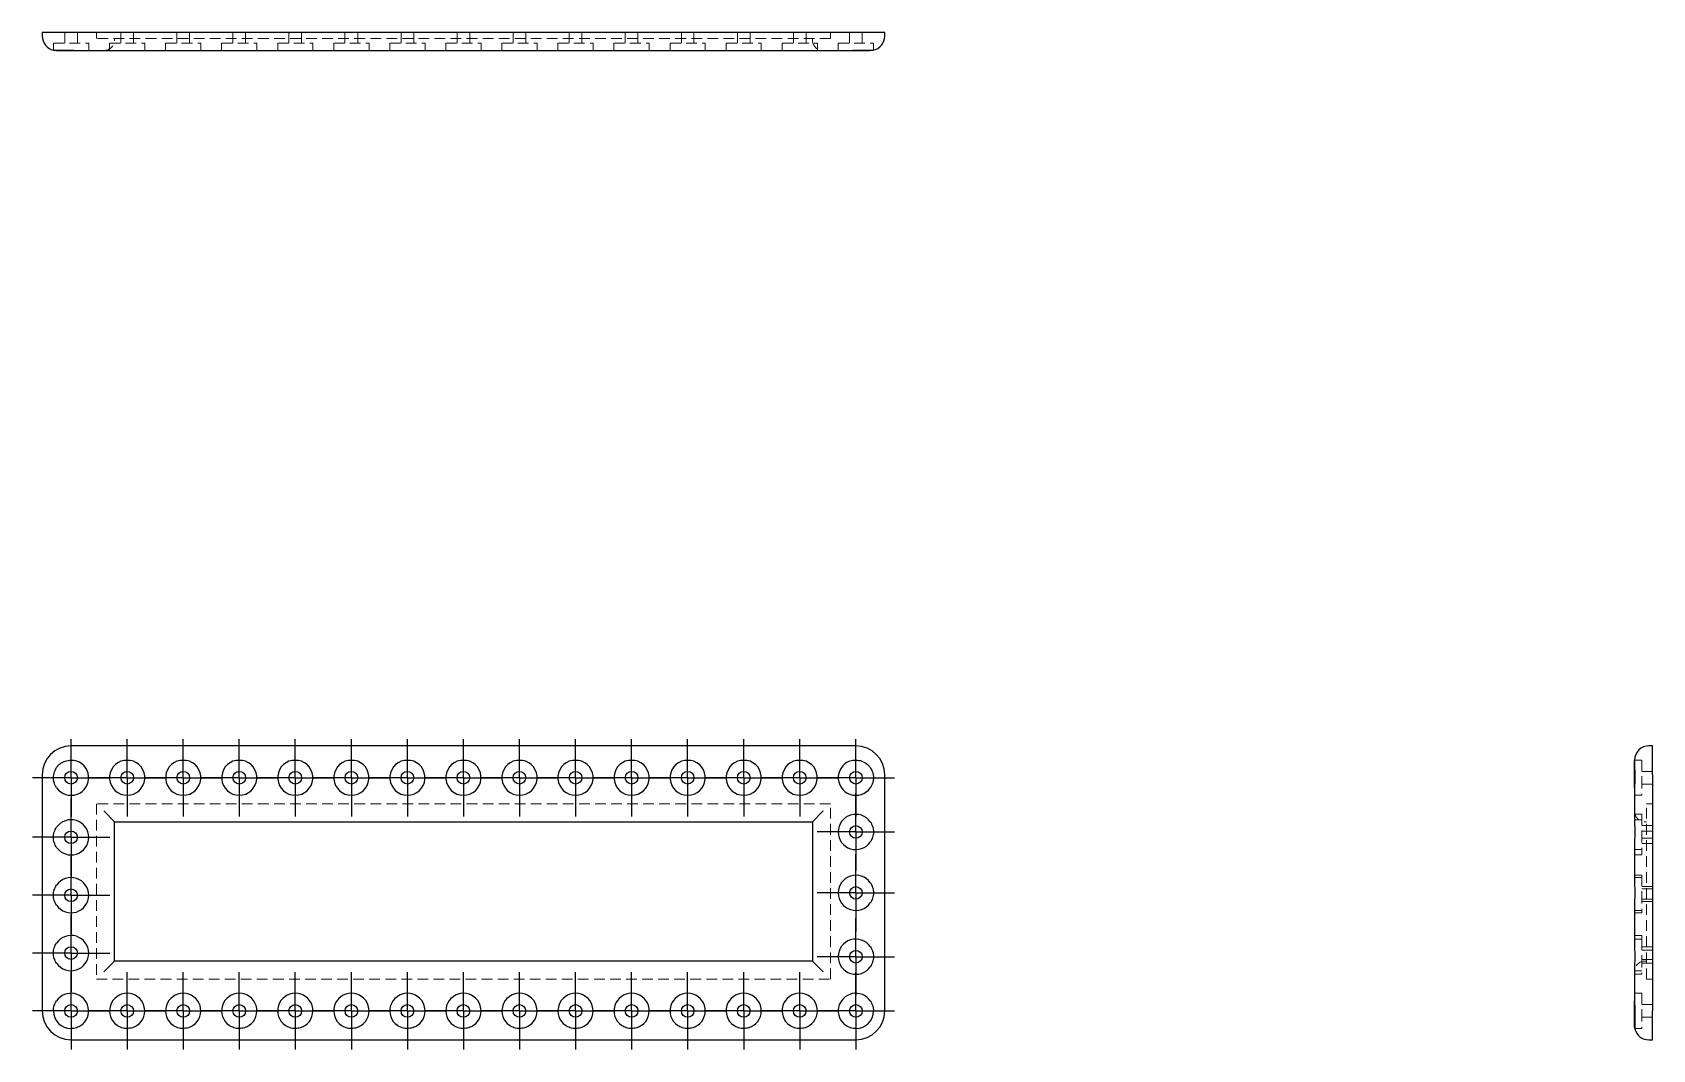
# Model space of a CAD drawing. Header units: millimetres. Extents: x 32 to 224, y 38 to 159.
import ezdxf

# ---------------------------------------------------------------- set-up
doc = ezdxf.new("R2010")
doc.units = ezdxf.units.MM
doc.linetypes.add('HIDDEN', pattern=[1.905, 1.27, -0.635])
doc.layers.add('10', color=7, linetype='Continuous')

# ---------------------------------------------------------------- blocks, each defined once
blk = doc.blocks.new('SW_CENTERMARKSYMBOL_0')
at = {"layer": '10', "color": 0}
for p, q in [((0, 2.5), (0, 4.59)), ((0, 0), (0, 2.5)), ((-2.5, 0), (-4.59, 0)), ((0, 0), (-2.5, 0)), ((0, 0), (0, -2.5)), ((0, 0), (2.5, 0)), ((2.5, 0), (4.59, 0)), ((0, -2.5), (0, -4.59))]:
    blk.add_line(p, q, dxfattribs=at)
blk = doc.blocks.new('SW_CENTERMARKSYMBOL_1')
at = {"layer": '10', "color": 0}
for p, q in [((0, 2.5), (0, 4.59)), ((0, 0), (0, 2.5)), ((-2.5, 0), (-4.59, 0)), ((0, 0), (-2.5, 0)), ((0, 0), (0, -2.5)), ((0, 0), (2.5, 0)), ((2.5, 0), (4.59, 0)), ((0, -2.5), (0, -4.59))]:
    blk.add_line(p, q, dxfattribs=at)
blk = doc.blocks.new('SW_CENTERMARKSYMBOL_2')
at = {"layer": '10', "color": 0}
for p, q in [((0, 2.5), (0, 4.59)), ((0, 0), (0, 2.5)), ((-2.5, 0), (-4.59, 0)), ((0, 0), (-2.5, 0)), ((0, 0), (0, -2.5)), ((0, 0), (2.5, 0)), ((2.5, 0), (4.59, 0)), ((0, -2.5), (0, -4.59))]:
    blk.add_line(p, q, dxfattribs=at)
blk = doc.blocks.new('SW_CENTERMARKSYMBOL_3')
at = {"layer": '10', "color": 0}
for p, q in [((0, 2.5), (0, 4.59)), ((0, 0), (0, 2.5)), ((-2.5, 0), (-4.59, 0)), ((0, 0), (-2.5, 0)), ((0, 0), (0, -2.5)), ((0, 0), (2.5, 0)), ((2.5, 0), (4.59, 0)), ((0, -2.5), (0, -4.59))]:
    blk.add_line(p, q, dxfattribs=at)
blk = doc.blocks.new('SW_CENTERMARKSYMBOL_4')
at = {"layer": '10', "color": 0}
for p, q in [((0, 2.5), (0, 4.59)), ((0, 0), (0, 2.5)), ((-2.5, 0), (-4.59, 0)), ((0, 0), (-2.5, 0)), ((0, 0), (0, -2.5)), ((0, 0), (2.5, 0)), ((2.5, 0), (4.59, 0)), ((0, -2.5), (0, -4.59))]:
    blk.add_line(p, q, dxfattribs=at)
blk = doc.blocks.new('SW_CENTERMARKSYMBOL_5')
at = {"layer": '10', "color": 0}
for p, q in [((0, 2.5), (0, 4.59)), ((0, 0), (0, 2.5)), ((-2.5, 0), (-4.59, 0)), ((0, 0), (-2.5, 0)), ((0, 0), (0, -2.5)), ((0, 0), (2.5, 0)), ((2.5, 0), (4.59, 0)), ((0, -2.5), (0, -4.59))]:
    blk.add_line(p, q, dxfattribs=at)
blk = doc.blocks.new('SW_CENTERMARKSYMBOL_6')
at = {"layer": '10', "color": 0}
for p, q in [((0, 2.5), (0, 4.59)), ((0, 0), (0, 2.5)), ((-2.5, 0), (-4.59, 0)), ((0, 0), (-2.5, 0)), ((0, 0), (0, -2.5)), ((0, 0), (2.5, 0)), ((2.5, 0), (4.59, 0)), ((0, -2.5), (0, -4.59))]:
    blk.add_line(p, q, dxfattribs=at)
blk = doc.blocks.new('SW_CENTERMARKSYMBOL_7')
at = {"layer": '10', "color": 0}
for p, q in [((0, 2.5), (0, 4.59)), ((0, 0), (0, 2.5)), ((-2.5, 0), (-4.59, 0)), ((0, 0), (-2.5, 0)), ((0, 0), (0, -2.5)), ((0, 0), (2.5, 0)), ((2.5, 0), (4.59, 0)), ((0, -2.5), (0, -4.59))]:
    blk.add_line(p, q, dxfattribs=at)
blk = doc.blocks.new('SW_CENTERMARKSYMBOL_8')
at = {"layer": '10', "color": 0}
for p, q in [((0, 2.5), (0, 4.59)), ((0, 0), (0, 2.5)), ((-2.5, 0), (-4.59, 0)), ((0, 0), (-2.5, 0)), ((0, 0), (0, -2.5)), ((0, 0), (2.5, 0)), ((2.5, 0), (4.59, 0)), ((0, -2.5), (0, -4.59))]:
    blk.add_line(p, q, dxfattribs=at)
blk = doc.blocks.new('SW_CENTERMARKSYMBOL_9')
at = {"layer": '10', "color": 0}
for p, q in [((0, 2.5), (0, 4.59)), ((0, 0), (0, 2.5)), ((-2.5, 0), (-4.59, 0)), ((0, 0), (-2.5, 0)), ((0, 0), (0, -2.5)), ((0, 0), (2.5, 0)), ((2.5, 0), (4.59, 0)), ((0, -2.5), (0, -4.59))]:
    blk.add_line(p, q, dxfattribs=at)
blk = doc.blocks.new('SW_CENTERMARKSYMBOL_10')
at = {"layer": '10', "color": 0}
for p, q in [((0, 2.5), (0, 4.59)), ((0, 0), (0, 2.5)), ((-2.5, 0), (-4.59, 0)), ((0, 0), (-2.5, 0)), ((0, 0), (0, -2.5)), ((0, 0), (2.5, 0)), ((2.5, 0), (4.59, 0)), ((0, -2.5), (0, -4.59))]:
    blk.add_line(p, q, dxfattribs=at)
blk = doc.blocks.new('SW_CENTERMARKSYMBOL_11')
at = {"layer": '10', "color": 0}
for p, q in [((0, 2.5), (0, 4.59)), ((0, 0), (0, 2.5)), ((-2.5, 0), (-4.59, 0)), ((0, 0), (-2.5, 0)), ((0, 0), (0, -2.5)), ((0, 0), (2.5, 0)), ((2.5, 0), (4.59, 0)), ((0, -2.5), (0, -4.59))]:
    blk.add_line(p, q, dxfattribs=at)
blk = doc.blocks.new('SW_CENTERMARKSYMBOL_12')
at = {"layer": '10', "color": 0}
for p, q in [((0, 2.5), (0, 4.59)), ((0, 0), (0, 2.5)), ((-2.5, 0), (-4.59, 0)), ((0, 0), (-2.5, 0)), ((0, 0), (0, -2.5)), ((0, 0), (2.5, 0)), ((2.5, 0), (4.59, 0)), ((0, -2.5), (0, -4.59))]:
    blk.add_line(p, q, dxfattribs=at)
blk = doc.blocks.new('SW_CENTERMARKSYMBOL_13')
at = {"layer": '10', "color": 0}
for p, q in [((0, 2.5), (0, 4.59)), ((0, 0), (0, 2.5)), ((-2.5, 0), (-4.59, 0)), ((0, 0), (-2.5, 0)), ((0, 0), (0, -2.5)), ((0, 0), (2.5, 0)), ((2.5, 0), (4.59, 0)), ((0, -2.5), (0, -4.59))]:
    blk.add_line(p, q, dxfattribs=at)
blk = doc.blocks.new('SW_CENTERMARKSYMBOL_14')
at = {"layer": '10', "color": 0}
for p, q in [((0, 2.5), (0, 4.59)), ((0, 0), (0, 2.5)), ((-2.5, 0), (-4.59, 0)), ((0, 0), (-2.5, 0)), ((0, 0), (0, -2.5)), ((0, 0), (2.5, 0)), ((2.5, 0), (4.59, 0)), ((0, -2.5), (0, -4.59))]:
    blk.add_line(p, q, dxfattribs=at)
blk = doc.blocks.new('SW_CENTERMARKSYMBOL_15')
at = {"layer": '10', "color": 0}
for p, q in [((0, 2.5), (0, 4.59)), ((0, 0), (0, 2.5)), ((-2.5, 0), (-4.59, 0)), ((0, 0), (-2.5, 0)), ((0, 0), (0, -2.5)), ((0, 0), (2.5, 0)), ((2.5, 0), (4.59, 0)), ((0, -2.5), (0, -4.59))]:
    blk.add_line(p, q, dxfattribs=at)
blk = doc.blocks.new('SW_CENTERMARKSYMBOL_16')
at = {"layer": '10', "color": 0}
for p, q in [((0, 2.5), (0, 4.59)), ((0, 0), (0, 2.5)), ((-2.5, 0), (-4.59, 0)), ((0, 0), (-2.5, 0)), ((0, 0), (0, -2.5)), ((0, 0), (2.5, 0)), ((2.5, 0), (4.59, 0)), ((0, -2.5), (0, -4.59))]:
    blk.add_line(p, q, dxfattribs=at)
blk = doc.blocks.new('SW_CENTERMARKSYMBOL_17')
at = {"layer": '10', "color": 0}
for p, q in [((0, 2.5), (0, 4.59)), ((0, 0), (0, 2.5)), ((-2.5, 0), (-4.59, 0)), ((0, 0), (-2.5, 0)), ((0, 0), (0, -2.5)), ((0, 0), (2.5, 0)), ((2.5, 0), (4.59, 0)), ((0, -2.5), (0, -4.59))]:
    blk.add_line(p, q, dxfattribs=at)
blk = doc.blocks.new('SW_CENTERMARKSYMBOL_18')
at = {"layer": '10', "color": 0}
for p, q in [((0, 2.5), (0, 4.59)), ((0, 0), (0, 2.5)), ((-2.5, 0), (-4.59, 0)), ((0, 0), (-2.5, 0)), ((0, 0), (0, -2.5)), ((0, 0), (2.5, 0)), ((2.5, 0), (4.59, 0)), ((0, -2.5), (0, -4.59))]:
    blk.add_line(p, q, dxfattribs=at)
blk = doc.blocks.new('SW_CENTERMARKSYMBOL_19')
at = {"layer": '10', "color": 0}
for p, q in [((0, 2.5), (0, 4.59)), ((0, 0), (0, 2.5)), ((-2.5, 0), (-4.59, 0)), ((0, 0), (-2.5, 0)), ((0, 0), (0, -2.5)), ((0, 0), (2.5, 0)), ((2.5, 0), (4.59, 0)), ((0, -2.5), (0, -4.59))]:
    blk.add_line(p, q, dxfattribs=at)
blk = doc.blocks.new('SW_CENTERMARKSYMBOL_20')
at = {"layer": '10', "color": 0}
for p, q in [((0, 2.5), (0, 4.59)), ((0, 0), (0, 2.5)), ((-2.5, 0), (-4.59, 0)), ((0, 0), (-2.5, 0)), ((0, 0), (0, -2.5)), ((0, 0), (2.5, 0)), ((2.5, 0), (4.59, 0)), ((0, -2.5), (0, -4.59))]:
    blk.add_line(p, q, dxfattribs=at)
blk = doc.blocks.new('SW_CENTERMARKSYMBOL_21')
at = {"layer": '10', "color": 0}
for p, q in [((0, 2.5), (0, 4.59)), ((0, 0), (0, 2.5)), ((-2.5, 0), (-4.59, 0)), ((0, 0), (-2.5, 0)), ((0, 0), (0, -2.5)), ((0, 0), (2.5, 0)), ((2.5, 0), (4.59, 0)), ((0, -2.5), (0, -4.59))]:
    blk.add_line(p, q, dxfattribs=at)
blk = doc.blocks.new('SW_CENTERMARKSYMBOL_22')
at = {"layer": '10', "color": 0}
for p, q in [((0, 2.5), (0, 4.59)), ((0, 0), (0, 2.5)), ((-2.5, 0), (-4.59, 0)), ((0, 0), (-2.5, 0)), ((0, 0), (0, -2.5)), ((0, 0), (2.5, 0)), ((2.5, 0), (4.59, 0)), ((0, -2.5), (0, -4.59))]:
    blk.add_line(p, q, dxfattribs=at)
blk = doc.blocks.new('SW_CENTERMARKSYMBOL_23')
at = {"layer": '10', "color": 0}
for p, q in [((0, 2.5), (0, 4.59)), ((0, 0), (0, 2.5)), ((-2.5, 0), (-4.59, 0)), ((0, 0), (-2.5, 0)), ((0, 0), (0, -2.5)), ((0, 0), (2.5, 0)), ((2.5, 0), (4.59, 0)), ((0, -2.5), (0, -4.59))]:
    blk.add_line(p, q, dxfattribs=at)
blk = doc.blocks.new('SW_CENTERMARKSYMBOL_24')
at = {"layer": '10', "color": 0}
for p, q in [((0, 2.5), (0, 4.59)), ((0, 0), (0, 2.5)), ((-2.5, 0), (-4.59, 0)), ((0, 0), (-2.5, 0)), ((0, 0), (0, -2.5)), ((0, 0), (2.5, 0)), ((2.5, 0), (4.59, 0)), ((0, -2.5), (0, -4.59))]:
    blk.add_line(p, q, dxfattribs=at)
blk = doc.blocks.new('SW_CENTERMARKSYMBOL_25')
at = {"layer": '10', "color": 0}
for p, q in [((0, 2.5), (0, 4.59)), ((0, 0), (0, 2.5)), ((-2.5, 0), (-4.59, 0)), ((0, 0), (-2.5, 0)), ((0, 0), (0, -2.5)), ((0, 0), (2.5, 0)), ((2.5, 0), (4.59, 0)), ((0, -2.5), (0, -4.59))]:
    blk.add_line(p, q, dxfattribs=at)
blk = doc.blocks.new('SW_CENTERMARKSYMBOL_26')
at = {"layer": '10', "color": 0}
for p, q in [((0, 2.5), (0, 4.59)), ((0, 0), (0, 2.5)), ((-2.5, 0), (-4.59, 0)), ((0, 0), (-2.5, 0)), ((0, 0), (0, -2.5)), ((0, 0), (2.5, 0)), ((2.5, 0), (4.59, 0)), ((0, -2.5), (0, -4.59))]:
    blk.add_line(p, q, dxfattribs=at)
blk = doc.blocks.new('SW_CENTERMARKSYMBOL_27')
at = {"layer": '10', "color": 0}
for p, q in [((0, 2.5), (0, 4.59)), ((0, 0), (0, 2.5)), ((-2.5, 0), (-4.59, 0)), ((0, 0), (-2.5, 0)), ((0, 0), (0, -2.5)), ((0, 0), (2.5, 0)), ((2.5, 0), (4.59, 0)), ((0, -2.5), (0, -4.59))]:
    blk.add_line(p, q, dxfattribs=at)
blk = doc.blocks.new('SW_CENTERMARKSYMBOL_28')
at = {"layer": '10', "color": 0}
for p, q in [((0, 2.5), (0, 4.59)), ((0, 0), (0, 2.5)), ((-2.5, 0), (-4.59, 0)), ((0, 0), (-2.5, 0)), ((0, 0), (0, -2.5)), ((0, 0), (2.5, 0)), ((2.5, 0), (4.59, 0)), ((0, -2.5), (0, -4.59))]:
    blk.add_line(p, q, dxfattribs=at)
blk = doc.blocks.new('SW_CENTERMARKSYMBOL_29')
at = {"layer": '10', "color": 0}
for p, q in [((0, 2.5), (0, 4.59)), ((0, 0), (0, 2.5)), ((-2.5, 0), (-4.59, 0)), ((0, 0), (-2.5, 0)), ((0, 0), (0, -2.5)), ((0, 0), (2.5, 0)), ((2.5, 0), (4.59, 0)), ((0, -2.5), (0, -4.59))]:
    blk.add_line(p, q, dxfattribs=at)
blk = doc.blocks.new('SW_CENTERMARKSYMBOL_30')
at = {"layer": '10', "color": 0}
for p, q in [((0, 2.5), (0, 4.59)), ((0, 0), (0, 2.5)), ((-2.5, 0), (-4.59, 0)), ((0, 0), (-2.5, 0)), ((0, 0), (0, -2.5)), ((0, 0), (2.5, 0)), ((2.5, 0), (4.59, 0)), ((0, -2.5), (0, -4.59))]:
    blk.add_line(p, q, dxfattribs=at)
blk = doc.blocks.new('SW_CENTERMARKSYMBOL_31')
at = {"layer": '10', "color": 0}
for p, q in [((0, 2.5), (0, 4.59)), ((0, 0), (0, 2.5)), ((-2.5, 0), (-4.59, 0)), ((0, 0), (-2.5, 0)), ((0, 0), (0, -2.5)), ((0, 0), (2.5, 0)), ((2.5, 0), (4.59, 0)), ((0, -2.5), (0, -4.59))]:
    blk.add_line(p, q, dxfattribs=at)
blk = doc.blocks.new('SW_CENTERMARKSYMBOL_32')
at = {"layer": '10', "color": 0}
for p, q in [((0, 2.5), (0, 4.59)), ((0, 0), (0, 2.5)), ((-2.5, 0), (-4.59, 0)), ((0, 0), (-2.5, 0)), ((0, 0), (0, -2.5)), ((0, 0), (2.5, 0)), ((2.5, 0), (4.59, 0)), ((0, -2.5), (0, -4.59))]:
    blk.add_line(p, q, dxfattribs=at)
blk = doc.blocks.new('SW_CENTERMARKSYMBOL_33')
at = {"layer": '10', "color": 0}
for p, q in [((0, 2.5), (0, 4.59)), ((0, 0), (0, 2.5)), ((-2.5, 0), (-4.59, 0)), ((0, 0), (-2.5, 0)), ((0, 0), (0, -2.5)), ((0, 0), (2.5, 0)), ((2.5, 0), (4.59, 0)), ((0, -2.5), (0, -4.59))]:
    blk.add_line(p, q, dxfattribs=at)
blk = doc.blocks.new('SW_CENTERMARKSYMBOL_34')
at = {"layer": '10', "color": 0}
for p, q in [((0, 2.5), (0, 4.59)), ((0, 0), (0, 2.5)), ((-2.5, 0), (-4.59, 0)), ((0, 0), (-2.5, 0)), ((0, 0), (0, -2.5)), ((0, 0), (2.5, 0)), ((2.5, 0), (4.59, 0)), ((0, -2.5), (0, -4.59))]:
    blk.add_line(p, q, dxfattribs=at)
blk = doc.blocks.new('SW_CENTERMARKSYMBOL_35')
at = {"layer": '10', "color": 0}
for p, q in [((0, 2.5), (0, 4.59)), ((0, 0), (0, 2.5)), ((-2.5, 0), (-4.59, 0)), ((0, 0), (-2.5, 0)), ((0, 0), (0, -2.5)), ((0, 0), (2.5, 0)), ((2.5, 0), (4.59, 0)), ((0, -2.5), (0, -4.59))]:
    blk.add_line(p, q, dxfattribs=at)

msp = doc.modelspace()

# ---------------------------------------------------------------- linework, layer by layer
at = {"color": 7, "linetype": 'Continuous', "lineweight": 25}
for p, q in [((33, 159.13), (33, 158.7)), ((36.43, 159.13), (33, 159.13)), ((129.57, 159.13), (36.43, 159.13)), ((133, 159.13), (129.57, 159.13)), ((133, 158.7), (133, 159.13)), ((36.8, 156.99), (34.72, 156.99)), ((36.8, 156.99), (42.72, 156.99)), ((43.45, 156.99), (49.37, 156.99)), ((50.1, 156.99), (56.02, 156.99)), ((56.76, 156.99), (62.68, 156.99)), ((63.41, 156.99), (69.33, 156.99)), ((70.06, 156.99), (75.98, 156.99)), ((76.71, 156.99), (82.63, 156.99)), ((83.37, 156.99), (89.29, 156.99)), ((90.02, 156.99), (95.94, 156.99)), ((96.67, 156.99), (102.59, 156.99)), ((103.32, 156.99), (109.24, 156.99)), ((109.98, 156.99), (115.9, 156.99)), ((116.63, 156.99), (122.55, 156.99)), ((123.28, 156.99), (129.2, 156.99)), ((131.28, 156.99), (129.2, 156.99)), ((129.57, 74.45), (36.43, 74.45)), ((224.13, 74.45), (223.7, 74.45)), ((224.13, 71.01), (224.13, 74.45)), ((221.99, 69.47), (221.99, 72.73)), ((33, 71.01), (33, 42.99)), ((133, 42.99), (133, 71.01)), ((221.99, 69.47), (221.99, 65.43)), ((224.13, 71.01), (224.13, 42.99)), ((40.3, 66.72), (41.58, 65.43)), ((41.58, 48.91), (41.58, 65.43)), ((41.58, 65.43), (124.42, 65.43)), ((124.42, 65.43), (125.7, 66.72)), ((124.42, 65.43), (124.42, 48.91)), ((221.99, 63.04), (221.99, 58.2)), ((221.99, 55.8), (221.99, 50.62)), ((41.58, 48.91), (40.3, 47.62)), ((124.42, 48.91), (41.58, 48.91)), ((124.42, 48.91), (125.7, 47.62)), ((221.99, 48.23), (221.99, 44.18)), ((221.99, 41.27), (221.99, 44.19)), ((222.03, 42.99), (222.03, 40.89)), ((224.13, 39.55), (224.13, 42.99)), ((36.43, 39.55), (129.57, 39.55)), ((223.7, 39.55), (224.13, 39.55))]:
    msp.add_line(p, q, dxfattribs=at)
at = {"color": 7, "linetype": 'HIDDEN', "lineweight": 18}
for p, q in [((34.34, 157.84), (38.53, 157.84)), ((34.34, 157.84), (34.34, 157.03)), ((35.68, 159.13), (35.68, 157.84)), ((37.18, 157.84), (37.18, 159.13)), ((38.53, 156.99), (38.53, 157.84)), ((39.44, 159.13), (39.44, 158.42)), ((126.56, 158.42), (39.44, 158.42)), ((40.99, 157.84), (45.18, 157.84)), ((40.99, 157.84), (40.99, 156.99)), ((41.58, 158.42), (41.58, 158.27)), ((42.33, 159.13), (42.33, 157.84)), ((43.84, 157.84), (43.84, 159.13)), ((45.18, 156.99), (45.18, 157.84)), ((47.65, 157.84), (51.83, 157.84)), ((47.65, 157.84), (47.65, 156.99)), ((48.99, 159.13), (48.99, 157.84)), ((50.49, 157.84), (50.49, 159.13)), ((51.83, 156.99), (51.83, 157.84)), ((54.3, 157.84), (58.48, 157.84)), ((54.3, 157.84), (54.3, 156.99)), ((55.64, 159.13), (55.64, 157.84)), ((57.14, 157.84), (57.14, 159.13)), ((58.48, 156.99), (58.48, 157.84)), ((60.95, 157.84), (65.14, 157.84)), ((60.95, 157.84), (60.95, 156.99)), ((62.29, 159.13), (62.29, 157.84)), ((63.79, 157.84), (63.79, 159.13)), ((65.14, 156.99), (65.14, 157.84)), ((67.6, 157.84), (71.79, 157.84)), ((67.6, 157.84), (67.6, 156.99)), ((68.94, 159.13), (68.94, 157.84)), ((70.45, 157.84), (70.45, 159.13)), ((71.79, 156.99), (71.79, 157.84)), ((74.26, 157.84), (78.44, 157.84)), ((74.26, 157.84), (74.26, 156.99)), ((75.6, 159.13), (75.6, 157.84)), ((77.1, 157.84), (77.1, 159.13)), ((78.44, 156.99), (78.44, 157.84)), ((80.91, 157.84), (85.09, 157.84)), ((80.91, 157.84), (80.91, 156.99)), ((82.25, 159.13), (82.25, 157.84)), ((83.75, 157.84), (83.75, 159.13)), ((85.09, 156.99), (85.09, 157.84)), ((87.56, 157.84), (91.74, 157.84)), ((87.56, 157.84), (87.56, 156.99)), ((88.9, 159.13), (88.9, 157.84)), ((90.4, 157.84), (90.4, 159.13)), ((91.74, 156.99), (91.74, 157.84)), ((94.21, 157.84), (98.4, 157.84)), ((94.21, 157.84), (94.21, 156.99)), ((95.55, 159.13), (95.55, 157.84)), ((97.06, 157.84), (97.06, 159.13)), ((98.4, 156.99), (98.4, 157.84)), ((100.86, 157.84), (105.05, 157.84)), ((100.86, 157.84), (100.86, 156.99)), ((102.21, 159.13), (102.21, 157.84)), ((103.71, 157.84), (103.71, 159.13)), ((105.05, 156.99), (105.05, 157.84)), ((107.52, 157.84), (111.7, 157.84)), ((107.52, 157.84), (107.52, 156.99)), ((108.86, 159.13), (108.86, 157.84)), ((110.36, 157.84), (110.36, 159.13)), ((111.7, 156.99), (111.7, 157.84)), ((114.17, 157.84), (118.35, 157.84)), ((114.17, 157.84), (114.17, 156.99)), ((115.51, 159.13), (115.51, 157.84)), ((117.01, 157.84), (117.01, 159.13)), ((118.35, 156.99), (118.35, 157.84)), ((120.82, 157.84), (125.01, 157.84)), ((120.82, 157.84), (120.82, 156.99)), ((122.16, 159.13), (122.16, 157.84)), ((123.67, 157.84), (123.67, 159.13)), ((124.42, 158.42), (124.42, 158.27)), ((125.01, 156.99), (125.01, 157.84)), ((126.56, 159.13), (126.56, 158.42)), ((127.47, 157.84), (131.66, 157.84)), ((127.47, 157.84), (127.47, 156.99)), ((128.82, 159.13), (128.82, 157.84)), ((130.32, 157.84), (130.32, 159.13)), ((131.66, 157.02), (131.66, 157.84)), ((36.43, 157.03), (34.34, 157.03)), ((34.34, 157.03), (34.34, 156.99)), ((131.66, 157.03), (129.57, 157.03)), ((131.66, 156.99), (131.66, 157.02)), ((222.84, 72.76), (221.99, 72.76)), ((221.99, 72.76), (221.99, 72.76)), ((222.84, 72.76), (222.84, 70.67)), ((224.13, 71.42), (222.84, 71.42)), ((222.84, 70.67), (222.84, 68.58)), ((222.84, 69.92), (224.13, 69.92)), ((39.44, 67.58), (39.44, 46.76)), ((126.56, 67.58), (39.44, 67.58)), ((126.56, 46.76), (126.56, 67.58)), ((221.99, 68.58), (222.84, 68.58)), ((224.13, 67.58), (223.42, 67.58)), ((223.42, 46.76), (223.42, 67.58)), ((222.84, 66.32), (221.99, 66.32)), ((222.84, 65.68), (221.99, 65.68)), ((222.84, 66.32), (222.84, 64.23)), ((223.42, 65.43), (223.27, 65.43)), ((224.13, 64.98), (222.84, 64.98)), ((224.13, 64.34), (222.84, 64.34)), ((222.84, 64.23), (222.84, 62.14)), ((222.84, 63.48), (224.13, 63.48)), ((221.99, 62.14), (222.84, 62.14)), ((222.84, 62.84), (224.13, 62.84)), ((222.84, 62.14), (222.84, 61.5)), ((221.99, 61.5), (222.84, 61.5)), ((222.84, 59.09), (221.99, 59.09)), ((222.84, 58.81), (221.99, 58.81)), ((222.84, 59.09), (222.84, 57)), ((224.13, 57.75), (222.84, 57.75)), ((224.13, 57.47), (222.84, 57.47)), ((222.84, 57), (222.84, 54.91)), ((222.84, 56.25), (224.13, 56.25)), ((222.84, 55.97), (224.13, 55.97)), ((221.99, 54.91), (222.84, 54.91)), ((221.99, 54.63), (222.84, 54.63)), ((222.84, 54.91), (222.84, 54.63)), ((222.84, 51.95), (221.99, 51.95)), ((222.84, 51.95), (222.84, 51.52)), ((222.84, 51.52), (221.99, 51.52)), ((222.84, 51.52), (222.84, 49.42)), ((224.13, 50.61), (222.84, 50.61)), ((224.13, 50.18), (222.84, 50.18)), ((222.84, 49.42), (222.84, 47.33)), ((222.84, 49.1), (224.13, 49.1)), ((222.84, 48.67), (224.13, 48.67)), ((223.42, 48.91), (223.27, 48.91)), ((39.44, 46.76), (126.56, 46.76)), ((221.99, 47.76), (222.84, 47.76)), ((221.99, 47.33), (222.84, 47.33)), ((224.13, 46.76), (223.42, 46.76)), ((222.84, 45.08), (221.99, 45.08)), ((222.84, 45.08), (222.84, 42.99)), ((224.13, 43.74), (222.84, 43.74)), ((222.84, 42.99), (222.84, 40.89)), ((221.99, 40.89), (222.03, 40.89)), ((222.03, 40.89), (222.84, 40.89)), ((222.84, 42.24), (224.13, 42.24))]:
    msp.add_line(p, q, dxfattribs=at)
at = {"color": 7, "linetype": 'Continuous', "lineweight": 25}
for centre in [(36.43, 70.67), (43.09, 70.67), (49.74, 70.67), (56.39, 70.67), (63.04, 70.67), (69.7, 70.67), (76.35, 70.67), (83, 70.67), (89.65, 70.67), (96.3, 70.67), (102.96, 70.67), (109.61, 70.67), (116.26, 70.67), (122.91, 70.67), (129.57, 70.67), (36.43, 63.59), (129.57, 64.23), (129.57, 57), (36.43, 56.72), (36.43, 49.85), (129.57, 49.42), (36.43, 42.99), (43.09, 42.99), (49.74, 42.99), (56.39, 42.99), (63.04, 42.99), (69.7, 42.99), (76.35, 42.99), (83, 42.99), (89.65, 42.99), (96.3, 42.99), (102.96, 42.99), (109.61, 42.99), (116.26, 42.99), (122.91, 42.99), (129.57, 42.99)]:
    msp.add_circle(centre, 0.751, dxfattribs=at)
for centre, radius, start, end in [((34.72, 158.7), 1.72, 180, 258.3327), ((131.28, 158.7), 1.72, 281.6673, 0), ((36.43, 71.01), 3.43, 90, 180), ((129.57, 71.01), 3.43, 0, 90), ((223.7, 72.73), 1.72, 90, 178.9256), ((36.43, 70.67), 2.09, 214.8638, 79.9367), ((43.09, 70.67), 2.09, 100.0633, 79.9367), ((49.74, 70.67), 2.09, 100.0633, 79.9367), ((56.39, 70.67), 2.09, 100.0633, 79.9367), ((63.04, 70.67), 2.09, 100.0633, 79.9367), ((69.7, 70.67), 2.09, 100.0633, 79.9367), ((76.35, 70.67), 2.09, 100.0633, 79.9367), ((83, 70.67), 2.09, 100.0633, 79.9367), ((89.65, 70.67), 2.09, 100.0633, 79.9367), ((96.3, 70.67), 2.09, 100.0633, 79.9367), ((102.96, 70.67), 2.09, 100.0633, 79.9367), ((109.61, 70.67), 2.09, 100.0633, 79.9367), ((116.26, 70.67), 2.09, 100.0633, 79.9367), ((122.91, 70.67), 2.09, 100.0633, 79.9367), ((129.57, 70.67), 2.09, 100.0633, 325.1362), ((36.43, 63.59), 2.09, 214.8638, 145.1362), ((129.57, 64.23), 2.09, 34.8638, 325.1362), ((36.43, 56.72), 2.09, 214.8638, 145.1362), ((129.57, 57), 2.09, 34.8638, 325.1362), ((36.43, 49.85), 2.09, 214.8638, 145.1362), ((129.57, 49.42), 2.09, 34.8638, 325.1362), ((36.43, 42.99), 2.09, 304.8638, 145.1362), ((43.09, 42.99), 2.09, 304.8638, 235.1362), ((49.74, 42.99), 2.09, 304.8638, 235.1362), ((56.39, 42.99), 2.09, 304.8638, 235.1362), ((63.04, 42.99), 2.09, 304.8638, 235.1362), ((69.7, 42.99), 2.09, 304.8638, 235.1362), ((76.35, 42.99), 2.09, 304.8638, 235.1362), ((83, 42.99), 2.09, 304.8638, 235.1362), ((89.65, 42.99), 2.09, 304.8638, 235.1362), ((96.3, 42.99), 2.09, 304.8638, 235.1362), ((102.96, 42.99), 2.09, 304.8638, 235.1362), ((109.61, 42.99), 2.09, 304.8638, 235.1362), ((116.26, 42.99), 2.09, 304.8638, 235.1362), ((122.91, 42.99), 2.09, 304.8638, 235.1362), ((129.57, 42.99), 2.09, 34.8638, 235.1362), ((36.43, 42.99), 3.43, 180, 270), ((36.43, 42.99), 2.09, 180, 270), ((129.57, 42.99), 3.43, 270, 0), ((129.57, 42.99), 2.09, 270, 0), ((223.7, 41.27), 1.72, 192.6356, 270)]:
    msp.add_arc(centre, radius, start, end, dxfattribs=at)
at = {"color": 7, "linetype": 'HIDDEN', "lineweight": 18}
for centre, start, end in [((40.3, 158.27), 270, 0), ((125.7, 158.27), 180, 270), ((223.27, 66.72), 180, 270), ((223.27, 47.62), 90, 180)]:
    msp.add_arc(centre, 1.29, start, end, dxfattribs=at)
at = {"color": 7, "linetype": 'Continuous', "lineweight": 25}
for points, knots in [([(34.72, 156.99), (34.59, 156.99), (34.5, 157), (34.37, 157.02), (34.34, 157.03), (34.34, 157.03)], [0, 0, 0, 0, 0.5, 0.5, 1, 1, 1, 1]), ([(34.37, 157.02), (34.41, 157.01), (34.49, 157.01), (34.74, 157), (34.89, 156.99), (35.17, 156.99), (35.27, 156.99), (35.49, 156.99), (35.6, 156.99), (35.94, 156.99), (36.19, 156.99), (36.43, 156.99)], [0, 0, 0, 0, 0.25, 0.25, 0.5, 0.5, 0.625, 0.625, 0.75, 0.75, 1, 1, 1, 1]), ([(129.57, 156.99), (129.81, 156.99), (130.06, 156.99), (130.52, 156.99), (130.73, 156.99), (131.01, 156.99), (131.1, 156.99), (131.25, 157), (131.33, 157), (131.51, 157.01), (131.59, 157.01), (131.63, 157.02)], [0, 0, 0, 0, 0.25, 0.25, 0.5, 0.5, 0.625, 0.625, 0.75, 0.75, 1, 1, 1, 1]), ([(34.37, 71.01), (34.41, 71.26), (34.49, 71.49), (34.74, 71.92), (34.89, 72.11), (35.17, 72.35), (35.27, 72.42), (35.49, 72.54), (35.6, 72.59), (35.94, 72.72), (36.19, 72.76), (36.43, 72.76)], [0, 0, 0, 0, 0.25, 0.25, 0.5, 0.5, 0.625, 0.625, 0.75, 0.75, 1, 1, 1, 1]), ([(129.57, 72.76), (129.81, 72.76), (130.06, 72.72), (130.52, 72.55), (130.73, 72.42), (131.01, 72.19), (131.1, 72.1), (131.25, 71.91), (131.33, 71.81), (131.51, 71.49), (131.59, 71.26), (131.63, 71.01)], [0, 0, 0, 0, 0.25, 0.25, 0.5, 0.5, 0.625, 0.625, 0.75, 0.75, 1, 1, 1, 1]), ([(221.99, 72.76), (221.99, 72.76), (221.99, 72.72), (221.99, 72.55), (221.99, 72.42), (221.99, 72.19), (221.99, 72.1), (222, 71.91), (222, 71.81), (222.01, 71.49), (222.01, 71.26), (222.02, 71.01)], [0, 0, 0, 0, 0.25, 0.25, 0.5, 0.5, 0.625, 0.625, 0.75, 0.75, 1, 1, 1, 1]), ([(34.72, 69.47), (34.64, 69.59), (34.57, 69.7), (34.47, 69.95), (34.42, 70.08), (34.33, 70.47), (34.33, 70.75), (34.37, 71.01)], [0, 0, 0, 0, 0.25, 0.25, 0.5, 0.5, 1, 1, 1, 1]), ([(131.63, 71.01), (131.65, 70.88), (131.66, 70.74), (131.65, 70.48), (131.64, 70.34), (131.58, 70.08), (131.54, 69.95), (131.43, 69.7), (131.36, 69.59), (131.28, 69.47)], [0, 0, 0, 0, 0.25, 0.25, 0.5, 0.5, 0.75, 0.75, 1, 1, 1, 1]), ([(222.02, 71.01), (222.03, 70.88), (222.03, 70.74), (222.03, 70.48), (222.02, 70.34), (222.01, 70.08), (222, 69.95), (221.99, 69.7), (221.99, 69.59), (221.99, 69.47)], [0, 0, 0, 0, 0.25, 0.25, 0.5, 0.5, 0.75, 0.75, 1, 1, 1, 1]), ([(131.28, 65.43), (131.41, 65.25), (131.5, 65.06), (131.63, 64.66), (131.66, 64.45), (131.66, 64.13), (131.65, 64.02), (131.62, 63.81), (131.59, 63.71), (131.5, 63.41), (131.41, 63.21), (131.28, 63.04)], [0, 0, 0, 0, 0.25, 0.25, 0.5, 0.5, 0.625, 0.625, 0.75, 0.75, 1, 1, 1, 1]), ([(221.99, 65.43), (221.99, 65.25), (222, 65.06), (222.02, 64.66), (222.03, 64.45), (222.03, 64.13), (222.03, 64.02), (222.02, 63.81), (222.01, 63.71), (222, 63.41), (221.99, 63.21), (221.99, 63.04)], [0, 0, 0, 0, 0.25, 0.25, 0.5, 0.5, 0.625, 0.625, 0.75, 0.75, 1, 1, 1, 1]), ([(34.72, 62.39), (34.59, 62.57), (34.5, 62.76), (34.37, 63.16), (34.34, 63.37), (34.34, 63.8), (34.37, 64.01), (34.5, 64.42), (34.59, 64.61), (34.72, 64.78)], [0, 0, 0, 0, 0.25, 0.25, 0.5, 0.5, 0.75, 0.75, 1, 1, 1, 1]), ([(34.72, 55.53), (34.59, 55.7), (34.5, 55.89), (34.37, 56.3), (34.34, 56.51), (34.34, 56.94), (34.37, 57.14), (34.5, 57.55), (34.59, 57.74), (34.72, 57.92)], [0, 0, 0, 0, 0.25, 0.25, 0.5, 0.5, 0.75, 0.75, 1, 1, 1, 1]), ([(131.28, 58.2), (131.41, 58.02), (131.5, 57.83), (131.63, 57.42), (131.66, 57.21), (131.66, 56.9), (131.65, 56.79), (131.62, 56.58), (131.59, 56.48), (131.5, 56.17), (131.41, 55.98), (131.28, 55.8)], [0, 0, 0, 0, 0.25, 0.25, 0.5, 0.5, 0.625, 0.625, 0.75, 0.75, 1, 1, 1, 1]), ([(221.99, 58.2), (221.99, 58.02), (222, 57.83), (222.02, 57.42), (222.03, 57.21), (222.03, 56.9), (222.03, 56.79), (222.02, 56.58), (222.01, 56.48), (222, 56.17), (221.99, 55.98), (221.99, 55.8)], [0, 0, 0, 0, 0.25, 0.25, 0.5, 0.5, 0.625, 0.625, 0.75, 0.75, 1, 1, 1, 1]), ([(34.72, 48.66), (34.59, 48.83), (34.5, 49.02), (34.37, 49.43), (34.34, 49.64), (34.34, 50.07), (34.37, 50.28), (34.5, 50.68), (34.59, 50.87), (34.72, 51.05)], [0, 0, 0, 0, 0.25, 0.25, 0.5, 0.5, 0.75, 0.75, 1, 1, 1, 1]), ([(131.28, 50.62), (131.41, 50.45), (131.5, 50.26), (131.63, 49.85), (131.66, 49.64), (131.66, 49.32), (131.65, 49.21), (131.62, 49), (131.59, 48.9), (131.5, 48.6), (131.41, 48.4), (131.28, 48.23)], [0, 0, 0, 0, 0.25, 0.25, 0.5, 0.5, 0.625, 0.625, 0.75, 0.75, 1, 1, 1, 1]), ([(221.99, 50.62), (221.99, 50.45), (222, 50.26), (222.02, 49.85), (222.03, 49.64), (222.03, 49.32), (222.03, 49.21), (222.02, 49), (222.01, 48.9), (222, 48.6), (221.99, 48.4), (221.99, 48.23)], [0, 0, 0, 0, 0.25, 0.25, 0.5, 0.5, 0.625, 0.625, 0.75, 0.75, 1, 1, 1, 1]), ([(34.34, 42.99), (34.34, 43.2), (34.37, 43.41), (34.5, 43.82), (34.59, 44.01), (34.72, 44.18)], [0, 0, 0, 0, 0.5, 0.5, 1, 1, 1, 1]), ([(131.28, 44.18), (131.41, 44.01), (131.5, 43.82), (131.63, 43.41), (131.66, 43.2), (131.66, 42.99)], [0, 0, 0, 0, 0.5, 0.5, 1, 1, 1, 1]), ([(221.99, 44.18), (221.99, 44.01), (222, 43.82), (222.02, 43.41), (222.03, 43.2), (222.03, 42.99)], [0, 0, 0, 0, 0.5, 0.5, 1, 1, 1, 1]), ([(37.63, 41.27), (37.45, 41.15), (37.26, 41.06), (36.86, 40.93), (36.65, 40.89), (36.43, 40.89)], [0, 0, 0, 0, 0.5, 0.5, 1, 1, 1, 1]), ([(44.28, 41.27), (44.11, 41.15), (43.92, 41.06), (43.51, 40.93), (43.3, 40.9), (42.98, 40.89), (42.87, 40.9), (42.67, 40.93), (42.56, 40.96), (42.26, 41.05), (42.07, 41.15), (41.89, 41.27)], [0, 0, 0, 0, 0.25, 0.25, 0.5, 0.5, 0.625, 0.625, 0.75, 0.75, 1, 1, 1, 1]), ([(50.93, 41.27), (50.76, 41.15), (50.57, 41.06), (50.16, 40.93), (49.95, 40.9), (49.63, 40.89), (49.53, 40.9), (49.32, 40.93), (49.21, 40.96), (48.91, 41.05), (48.72, 41.15), (48.54, 41.27)], [0, 0, 0, 0, 0.25, 0.25, 0.5, 0.5, 0.625, 0.625, 0.75, 0.75, 1, 1, 1, 1]), ([(57.59, 41.27), (57.41, 41.15), (57.22, 41.06), (56.82, 40.93), (56.6, 40.9), (56.29, 40.89), (56.18, 40.9), (55.97, 40.93), (55.87, 40.96), (55.56, 41.05), (55.37, 41.15), (55.19, 41.27)], [0, 0, 0, 0, 0.25, 0.25, 0.5, 0.5, 0.625, 0.625, 0.75, 0.75, 1, 1, 1, 1]), ([(64.24, 41.27), (64.06, 41.15), (63.87, 41.06), (63.47, 40.93), (63.26, 40.9), (62.94, 40.89), (62.83, 40.9), (62.62, 40.93), (62.52, 40.96), (62.22, 41.05), (62.02, 41.15), (61.85, 41.27)], [0, 0, 0, 0, 0.25, 0.25, 0.5, 0.5, 0.625, 0.625, 0.75, 0.75, 1, 1, 1, 1]), ([(70.89, 41.27), (70.72, 41.15), (70.53, 41.06), (70.12, 40.93), (69.91, 40.9), (69.59, 40.89), (69.48, 40.9), (69.27, 40.93), (69.17, 40.96), (68.87, 41.05), (68.68, 41.15), (68.5, 41.27)], [0, 0, 0, 0, 0.25, 0.25, 0.5, 0.5, 0.625, 0.625, 0.75, 0.75, 1, 1, 1, 1]), ([(77.54, 41.27), (77.37, 41.15), (77.18, 41.06), (76.77, 40.93), (76.56, 40.9), (76.24, 40.89), (76.14, 40.9), (75.93, 40.93), (75.82, 40.96), (75.52, 41.05), (75.33, 41.15), (75.15, 41.27)], [0, 0, 0, 0, 0.25, 0.25, 0.5, 0.5, 0.625, 0.625, 0.75, 0.75, 1, 1, 1, 1]), ([(84.2, 41.27), (84.02, 41.15), (83.83, 41.06), (83.42, 40.93), (83.21, 40.9), (82.9, 40.89), (82.79, 40.9), (82.58, 40.93), (82.48, 40.96), (82.17, 41.05), (81.98, 41.15), (81.8, 41.27)], [0, 0, 0, 0, 0.25, 0.25, 0.5, 0.5, 0.625, 0.625, 0.75, 0.75, 1, 1, 1, 1]), ([(90.85, 41.27), (90.67, 41.15), (90.48, 41.06), (90.08, 40.93), (89.87, 40.9), (89.55, 40.89), (89.44, 40.9), (89.23, 40.93), (89.13, 40.96), (88.83, 41.05), (88.63, 41.15), (88.46, 41.27)], [0, 0, 0, 0, 0.25, 0.25, 0.5, 0.5, 0.625, 0.625, 0.75, 0.75, 1, 1, 1, 1]), ([(97.5, 41.27), (97.32, 41.15), (97.14, 41.06), (96.73, 40.93), (96.52, 40.9), (96.2, 40.89), (96.09, 40.9), (95.88, 40.93), (95.78, 40.96), (95.48, 41.05), (95.28, 41.15), (95.11, 41.27)], [0, 0, 0, 0, 0.25, 0.25, 0.5, 0.5, 0.625, 0.625, 0.75, 0.75, 1, 1, 1, 1]), ([(104.15, 41.27), (103.98, 41.15), (103.79, 41.06), (103.38, 40.93), (103.17, 40.9), (102.85, 40.89), (102.75, 40.9), (102.54, 40.93), (102.43, 40.96), (102.13, 41.05), (101.94, 41.15), (101.76, 41.27)], [0, 0, 0, 0, 0.25, 0.25, 0.5, 0.5, 0.625, 0.625, 0.75, 0.75, 1, 1, 1, 1]), ([(110.81, 41.27), (110.63, 41.15), (110.44, 41.06), (110.03, 40.93), (109.82, 40.9), (109.51, 40.89), (109.4, 40.9), (109.19, 40.93), (109.09, 40.96), (108.78, 41.05), (108.59, 41.15), (108.41, 41.27)], [0, 0, 0, 0, 0.25, 0.25, 0.5, 0.5, 0.625, 0.625, 0.75, 0.75, 1, 1, 1, 1]), ([(117.46, 41.27), (117.28, 41.15), (117.09, 41.06), (116.69, 40.93), (116.48, 40.9), (116.16, 40.89), (116.05, 40.9), (115.84, 40.93), (115.74, 40.96), (115.44, 41.05), (115.24, 41.15), (115.07, 41.27)], [0, 0, 0, 0, 0.25, 0.25, 0.5, 0.5, 0.625, 0.625, 0.75, 0.75, 1, 1, 1, 1]), ([(124.11, 41.27), (123.93, 41.15), (123.75, 41.06), (123.34, 40.93), (123.13, 40.9), (122.81, 40.89), (122.7, 40.9), (122.49, 40.93), (122.39, 40.96), (122.09, 41.05), (121.89, 41.15), (121.72, 41.27)], [0, 0, 0, 0, 0.25, 0.25, 0.5, 0.5, 0.625, 0.625, 0.75, 0.75, 1, 1, 1, 1]), ([(129.57, 40.89), (129.35, 40.89), (129.14, 40.93), (128.74, 41.05), (128.55, 41.15), (128.37, 41.27)], [0, 0, 0, 0, 0.5, 0.5, 1, 1, 1, 1]), ([(222.03, 40.89), (222.03, 40.89), (222.02, 40.93), (222, 41.05), (221.99, 41.15), (221.99, 41.27)], [0, 0, 0, 0, 0.5, 0.5, 1, 1, 1, 1])]:
    msp.add_open_spline(points, degree=3, knots=knots, dxfattribs=at)
at = {"color": 7, "linetype": 'HIDDEN', "lineweight": 18}
msp.add_open_spline([(34.72, 156.99), (34.59, 156.99), (34.5, 157), (34.37, 157.02), (34.34, 157.03), (34.34, 157.03)], degree=3, knots=[0, 0, 0, 0, 0.5, 0.5, 1, 1, 1, 1], dxfattribs=at)
msp.add_open_spline([(34.72, 156.99), (34.59, 156.99), (34.5, 157), (34.37, 157.02), (34.34, 157.03), (34.34, 157.03)], degree=3, knots=[0, 0, 0, 0, 0.5, 0.5, 1, 1, 1, 1], dxfattribs=at)
msp.add_open_spline([(34.72, 156.99), (34.59, 156.99), (34.5, 157), (34.37, 157.02), (34.34, 157.03), (34.34, 157.03)], degree=3, knots=[0, 0, 0, 0, 0.5, 0.5, 1, 1, 1, 1], dxfattribs=at)
at = {"color": 7, "linetype": 'Continuous', "lineweight": 25}
for points in [[(36.43, 156.99), (36.56, 156.99), (36.68, 156.99), (36.8, 156.99)], [(42.72, 156.99), (42.96, 156.99), (43.21, 156.99), (43.45, 156.99)], [(49.37, 156.99), (49.62, 156.99), (49.86, 156.99), (50.1, 156.99)], [(56.02, 156.99), (56.27, 156.99), (56.51, 156.99), (56.76, 156.99)], [(62.68, 156.99), (62.92, 156.99), (63.16, 156.99), (63.41, 156.99)], [(69.33, 156.99), (69.57, 156.99), (69.82, 156.99), (70.06, 156.99)], [(75.98, 156.99), (76.23, 156.99), (76.47, 156.99), (76.71, 156.99)], [(82.63, 156.99), (82.88, 156.99), (83.12, 156.99), (83.37, 156.99)], [(89.29, 156.99), (89.53, 156.99), (89.77, 156.99), (90.02, 156.99)], [(95.94, 156.99), (96.18, 156.99), (96.43, 156.99), (96.67, 156.99)], [(102.59, 156.99), (102.84, 156.99), (103.08, 156.99), (103.32, 156.99)], [(109.24, 156.99), (109.49, 156.99), (109.73, 156.99), (109.98, 156.99)], [(115.9, 156.99), (116.14, 156.99), (116.38, 156.99), (116.63, 156.99)], [(122.55, 156.99), (122.79, 156.99), (123.04, 156.99), (123.28, 156.99)], [(129.2, 156.99), (129.32, 156.99), (129.44, 156.99), (129.57, 156.99)], [(36.43, 72.76), (36.56, 72.76), (36.68, 72.75), (36.8, 72.73)], [(42.72, 72.73), (42.96, 72.77), (43.21, 72.77), (43.45, 72.73)], [(49.37, 72.73), (49.62, 72.77), (49.86, 72.77), (50.1, 72.73)], [(56.02, 72.73), (56.27, 72.77), (56.51, 72.77), (56.76, 72.73)], [(62.68, 72.73), (62.92, 72.77), (63.16, 72.77), (63.41, 72.73)], [(69.33, 72.73), (69.57, 72.77), (69.82, 72.77), (70.06, 72.73)], [(75.98, 72.73), (76.23, 72.77), (76.47, 72.77), (76.71, 72.73)], [(82.63, 72.73), (82.88, 72.77), (83.12, 72.77), (83.37, 72.73)], [(89.29, 72.73), (89.53, 72.77), (89.77, 72.77), (90.02, 72.73)], [(95.94, 72.73), (96.18, 72.77), (96.43, 72.77), (96.67, 72.73)], [(102.59, 72.73), (102.84, 72.77), (103.08, 72.77), (103.32, 72.73)], [(109.24, 72.73), (109.49, 72.77), (109.73, 72.77), (109.98, 72.73)], [(115.9, 72.73), (116.14, 72.77), (116.38, 72.77), (116.63, 72.73)], [(122.55, 72.73), (122.79, 72.77), (123.04, 72.77), (123.28, 72.73)], [(129.2, 72.73), (129.32, 72.75), (129.44, 72.76), (129.57, 72.76)], [(221.99, 72.73), (221.99, 72.75), (221.99, 72.76), (221.99, 72.76)]]:
    msp.add_open_spline(points, degree=3, dxfattribs=at)
at = {"color": 7, "linetype": 'HIDDEN', "lineweight": 18}
msp.add_open_spline([(221.99, 72.73), (221.99, 72.77), (221.99, 72.77), (221.99, 72.73)], degree=3, dxfattribs=at)
msp.add_open_spline([(221.99, 72.73), (221.99, 72.77), (221.99, 72.77), (221.99, 72.73)], degree=3, dxfattribs=at)
msp.add_open_spline([(221.99, 72.73), (221.99, 72.77), (221.99, 72.77), (221.99, 72.73)], degree=3, dxfattribs=at)
msp.add_open_spline([(221.99, 72.73), (221.99, 72.77), (221.99, 72.77), (221.99, 72.73)], degree=3, dxfattribs=at)
msp.add_open_spline([(221.99, 72.73), (221.99, 72.77), (221.99, 72.77), (221.99, 72.73)], degree=3, dxfattribs=at)
msp.add_open_spline([(221.99, 72.73), (221.99, 72.77), (221.99, 72.77), (221.99, 72.73)], degree=3, dxfattribs=at)
msp.add_open_spline([(221.99, 72.73), (221.99, 72.77), (221.99, 72.77), (221.99, 72.73)], degree=3, dxfattribs=at)
msp.add_open_spline([(221.99, 72.73), (221.99, 72.77), (221.99, 72.77), (221.99, 72.73)], degree=3, dxfattribs=at)
msp.add_open_spline([(221.99, 72.73), (221.99, 72.77), (221.99, 72.77), (221.99, 72.73)], degree=3, dxfattribs=at)
msp.add_open_spline([(221.99, 72.73), (221.99, 72.77), (221.99, 72.77), (221.99, 72.73)], degree=3, dxfattribs=at)
msp.add_open_spline([(221.99, 72.73), (221.99, 72.77), (221.99, 72.77), (221.99, 72.73)], degree=3, dxfattribs=at)
msp.add_open_spline([(221.99, 72.73), (221.99, 72.77), (221.99, 72.77), (221.99, 72.73)], degree=3, dxfattribs=at)
msp.add_open_spline([(221.99, 72.73), (221.99, 72.77), (221.99, 72.77), (221.99, 72.73)], degree=3, dxfattribs=at)

# ---------------------------------------------------------------- block references
at = {"layer": '10'}
for name, p in [('SW_CENTERMARKSYMBOL_0', (36.43, 70.67)), ('SW_CENTERMARKSYMBOL_10', (43.09, 70.67)), ('SW_CENTERMARKSYMBOL_26', (49.74, 70.67)), ('SW_CENTERMARKSYMBOL_11', (56.39, 70.67)), ('SW_CENTERMARKSYMBOL_25', (63.04, 70.67)), ('SW_CENTERMARKSYMBOL_12', (69.7, 70.67)), ('SW_CENTERMARKSYMBOL_24', (76.35, 70.67)), ('SW_CENTERMARKSYMBOL_13', (83, 70.67)), ('SW_CENTERMARKSYMBOL_23', (89.65, 70.67)), ('SW_CENTERMARKSYMBOL_14', (96.3, 70.67)), ('SW_CENTERMARKSYMBOL_22', (102.96, 70.67)), ('SW_CENTERMARKSYMBOL_15', (109.61, 70.67)), ('SW_CENTERMARKSYMBOL_21', (116.26, 70.67)), ('SW_CENTERMARKSYMBOL_16', (122.91, 70.67)), ('SW_CENTERMARKSYMBOL_20', (129.57, 70.67)), ('SW_CENTERMARKSYMBOL_1', (36.43, 63.59)), ('SW_CENTERMARKSYMBOL_17', (129.57, 64.23)), ('SW_CENTERMARKSYMBOL_27', (129.57, 57)), ('SW_CENTERMARKSYMBOL_18', (36.43, 56.72)), ('SW_CENTERMARKSYMBOL_35', (36.43, 49.85)), ('SW_CENTERMARKSYMBOL_19', (129.57, 49.42)), ('SW_CENTERMARKSYMBOL_2', (36.43, 42.99)), ('SW_CENTERMARKSYMBOL_34', (43.09, 42.99)), ('SW_CENTERMARKSYMBOL_3', (49.74, 42.99)), ('SW_CENTERMARKSYMBOL_33', (56.39, 42.99)), ('SW_CENTERMARKSYMBOL_4', (63.04, 42.99)), ('SW_CENTERMARKSYMBOL_32', (69.7, 42.99)), ('SW_CENTERMARKSYMBOL_5', (76.35, 42.99)), ('SW_CENTERMARKSYMBOL_31', (83, 42.99)), ('SW_CENTERMARKSYMBOL_6', (89.65, 42.99)), ('SW_CENTERMARKSYMBOL_30', (96.3, 42.99)), ('SW_CENTERMARKSYMBOL_7', (102.96, 42.99)), ('SW_CENTERMARKSYMBOL_29', (109.61, 42.99)), ('SW_CENTERMARKSYMBOL_8', (116.26, 42.99)), ('SW_CENTERMARKSYMBOL_28', (122.91, 42.99)), ('SW_CENTERMARKSYMBOL_9', (129.57, 42.99))]:
    msp.add_blockref(name, p, dxfattribs=at)

doc.saveas('drawing.dxf')
